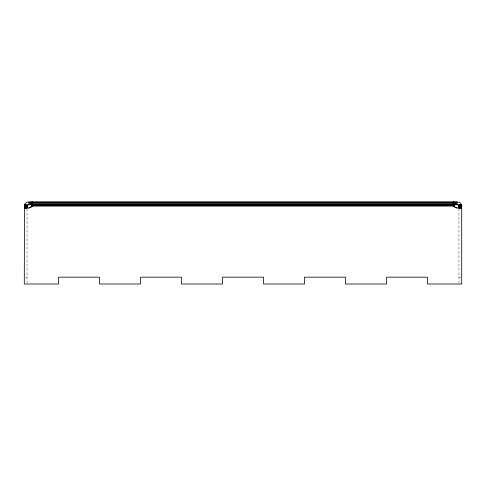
<?xml version="1.0" encoding="UTF-8"?>
<svg xmlns="http://www.w3.org/2000/svg" width="486" height="486" viewBox="0 0 486 486"><rect width="100%" height="100%" fill="white"/><g stroke="black" fill="none" stroke-linecap="round" stroke-linejoin="round"><path stroke-width="0.36" stroke-dasharray="2.43 1.82" d="M25.667 277.172L27.034 277.172M458.966 277.172L461.02 277.172M458.966 208.694L458.966 283.253M27.034 208.694L27.034 283.253"/><path stroke-width="0.73" d="M458.966 207.941L458.966 204.521L461.384 204.521L461.67 205.578L458.966 206.228L461.7 206.854L458.966 206.939L461.7 207.443L458.966 207.479L461.7 207.814L458.966 207.826L461.7 207.941C458.997 208.439 453.736 208.482 453.699 204.521L32.301 204.521C32.27 208.458 26.997 208.47 24.3 207.941L27.034 207.826L24.3 207.814L27.034 207.479L24.3 207.443L27.034 206.939L24.3 206.854L27.034 206.228L24.33 205.584C24.573 203.591 26.402 202 28.401 201.994L457.599 201.994C459.78 201.988 461.73 203.907 461.7 206.094L461.7 284.006L427.528 284.006L427.528 277.172L386.522 277.172L386.522 284.006L345.516 284.006L345.516 277.172L304.509 277.172L304.509 284.006L263.503 284.006L263.503 277.172L222.497 277.172L222.497 284.006L181.491 284.006L181.491 277.172L140.484 277.172L140.484 284.006L99.478 284.006L99.478 277.172L58.472 277.172L58.472 284.006L24.3 284.006L24.434 205.049L27.034 204.521L27.034 207.941M27.034 206.094L28.048 204.776L32.301 204.728M32.301 204.521L31.845 206.228L29.768 207.826M31.845 206.234L32.258 205.049L453.742 205.049L454.702 206.939L456.233 207.826M28.887 207.941L30.661 207.443L31.918 206.094L454.082 206.094L455.339 207.443L457.113 207.941M458.966 206.228L461.7 206.094L461.67 205.584L458.966 205.408L461.566 205.049L458.966 204.521M32.301 202.17L453.699 202.17M32.301 202.686L453.699 202.686M32.301 203.494L453.699 203.494M24.616 204.521L27.034 204.521M453.699 204.728L457.952 204.776L458.966 206.094M32.137 205.578L453.863 205.578M27.034 206.228L24.3 206.094L24.33 205.578L27.034 205.408L24.434 205.056M454.155 206.234L453.699 204.521M457.113 201.994L457.113 204.728M456.233 201.994L456.233 204.728M455.406 201.994L455.406 204.728M454.702 201.994L454.702 204.728M454.155 201.994L454.155 204.728M453.815 201.994L453.815 204.728M453.699 201.994L453.699 206.094M32.301 201.994L32.301 206.094M32.185 201.994L32.185 204.728M31.845 201.994L31.845 204.728M31.298 201.994L31.298 204.728M30.594 201.994L30.594 204.728M29.768 201.994L29.768 204.728M28.887 201.994L28.887 204.728"/></g></svg>
